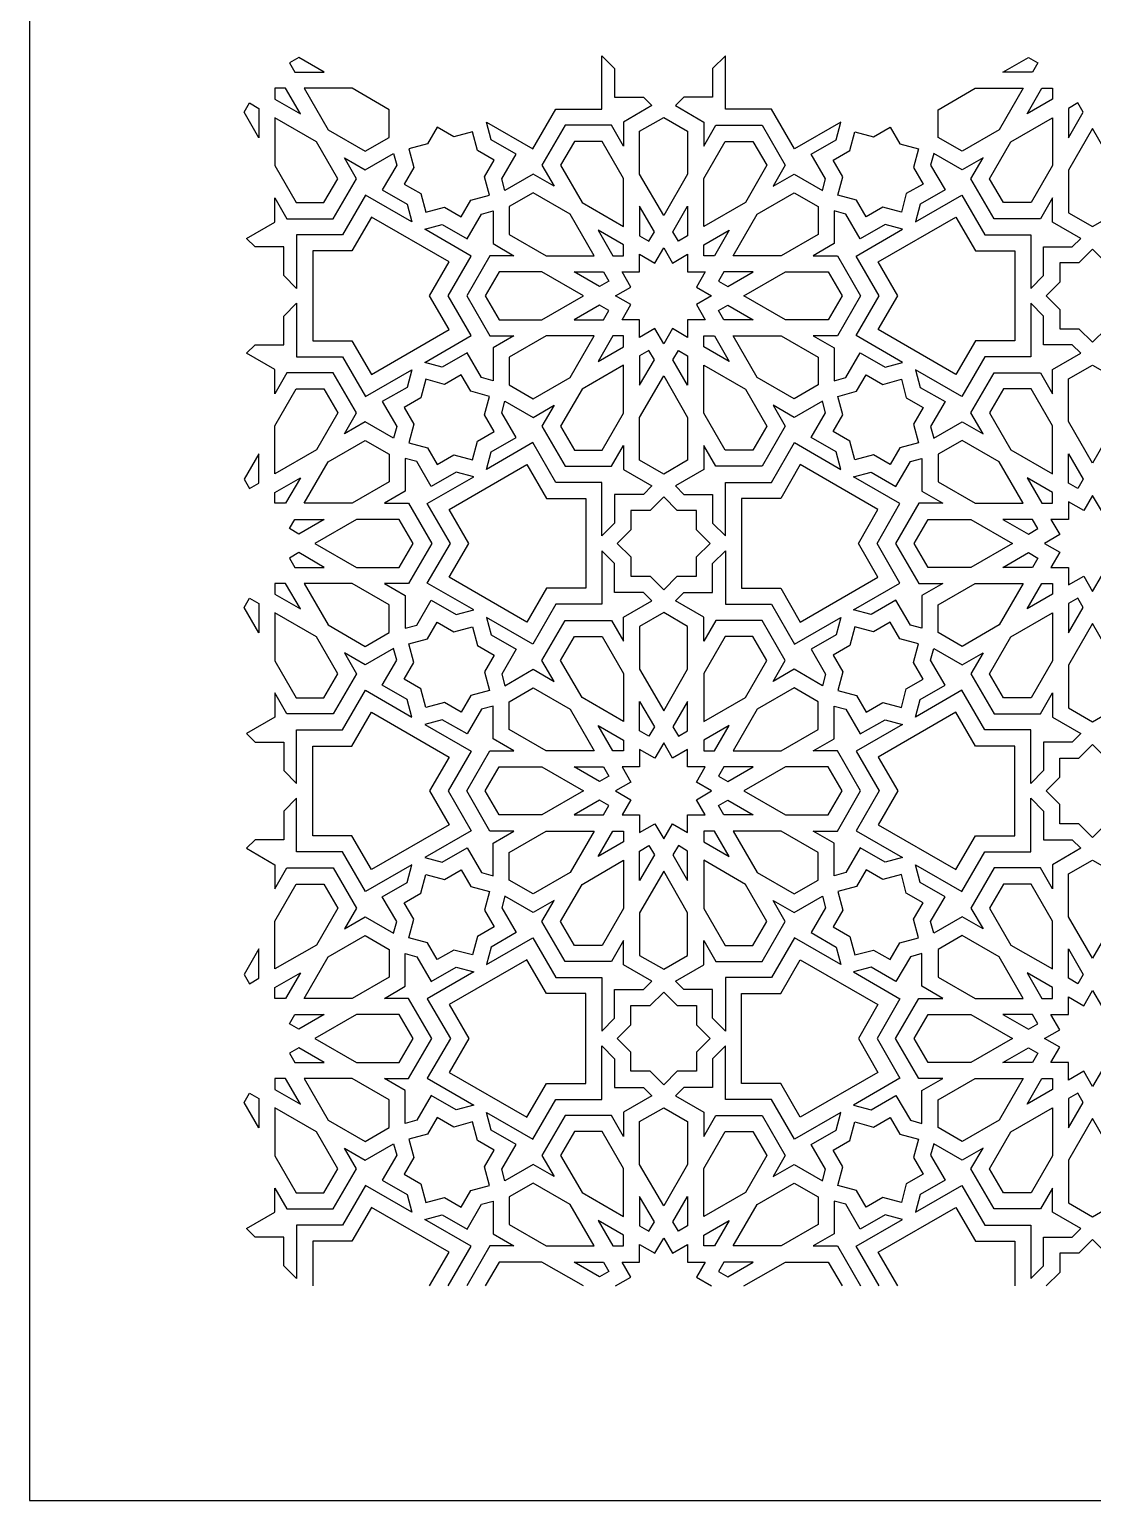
# Model space of a CAD drawing. Extents: x -2840 to -859, y 781 to 3225.
# Drawn here: x -2840 to -1850, y 781 to 2152 of the extents above; entities that cross this region are included whole.
import ezdxf

# ---------------------------------------------------------------- set-up
doc = ezdxf.new("R2010")
doc.units = 0
doc.layers.add('LAYER_05', color=1, linetype='CONTINUOUS')

msp = doc.modelspace()

# ---------------------------------------------------------------- linework, layer by layer
at = {"layer": 'LAYER_05'}
for points in [[(-2840.5, 780.7), (-858.9, 780.7), (-858.9, 3225.4), (-2840.5, 3225.4)], [(-2593.1, 2112.2), (-2565.7, 2112.2), (-2589.4, 2125.9), (-2598.1, 2120.8)], [(-2260.4, 2081), (-2286.8, 2065.7), (-2286.8, 2043.2), (-2298.1, 2062.7), (-2341.2, 2062.7), (-2362.8, 2025.4), (-2351.5, 2005.8), (-2371, 2017.1), (-2397.4, 2001.9), (-2400.3, 2012.7), (-2386.9, 2035.8), (-2410.1, 2049.2), (-2414.5, 2065.6), (-2371.3, 2040.6), (-2349.9, 2077.7), (-2307.1, 2077.7), (-2307.1, 2127.6), (-2295.1, 2115.6), (-2295.1, 2088.9), (-2268.3, 2088.9)], [(-2238.4, 2081), (-2212.1, 2065.7), (-2212.1, 2043.2), (-2200.8, 2062.7), (-2157.6, 2062.7), (-2136.1, 2025.4), (-2147.3, 2005.8), (-2127.8, 2017.1), (-2101.4, 2001.9), (-2098.5, 2012.7), (-2111.9, 2035.8), (-2088.7, 2049.2), (-2084.4, 2065.6), (-2127.6, 2040.6), (-2149, 2077.7), (-2191.8, 2077.7), (-2191.8, 2127.6), (-2203.8, 2115.6), (-2203.8, 2088.9), (-2230.5, 2088.9)], [(-1905.8, 2112.2), (-1933.2, 2112.2), (-1909.4, 2125.9), (-1900.8, 2120.8)], [(-2611.8, 2087.1), (-2588, 2073.4), (-2601.7, 2097.2), (-2611.8, 2097.2)], [(-2562, 2058.4), (-2527.5, 2038.5), (-2505.2, 2051.4), (-2505.2, 2077.2), (-2539.7, 2097.2), (-2584.4, 2097.2)], [(-1936.8, 2058.4), (-1971.3, 2038.5), (-1993.7, 2051.4), (-1993.7, 2077.2), (-1959.2, 2097.2), (-1914.4, 2097.2)], [(-1887.1, 2087.1), (-1910.8, 2073.4), (-1897.1, 2097.2), (-1887.1, 2097.2)], [(-2626.8, 2078.5), (-2626.8, 2051), (-2640.5, 2074.8), (-2635.5, 2083.5)], [(-1872.1, 2078.5), (-1872.1, 2051), (-1858.4, 2074.8), (-1863.4, 2083.5)], [(-2611.8, 2025.1), (-2591.8, 1990.6), (-2566, 1990.6), (-2553.1, 2012.9), (-2573, 2047.4), (-2611.8, 2069.8)], [(-2411.8, 1997.5), (-2416.4, 2014.8), (-2407.4, 2030.3), (-2423, 2039.3), (-2427.6, 2056.7), (-2444.9, 2052), (-2460.5, 2061), (-2469.5, 2045.4), (-2486.8, 2040.8), (-2482.1, 2023.5), (-2491.1, 2007.9), (-2475.6, 1999), (-2470.9, 1981.6), (-2453.6, 1986.3), (-2438.1, 1977.3), (-2429.1, 1992.8)], [(-2249.4, 2070), (-2227.1, 2057.1), (-2227.1, 2017.2), (-2249.4, 1978.5), (-2271.8, 2017.2), (-2271.8, 2057.1)], [(-2087.1, 1997.5), (-2082.4, 2014.8), (-2091.4, 2030.3), (-2075.9, 2039.3), (-2071.2, 2056.7), (-2053.9, 2052), (-2038.4, 2061), (-2029.4, 2045.4), (-2012, 2040.8), (-2016.7, 2023.5), (-2007.7, 2007.9), (-2023.3, 1999), (-2027.9, 1981.6), (-2045.2, 1986.3), (-2060.8, 1977.3), (-2069.7, 1992.8)], [(-1887.1, 2025.1), (-1907, 1990.6), (-1932.8, 1990.6), (-1945.7, 2012.9), (-1925.8, 2047.4), (-1887.1, 2069.8)], [(-1849.7, 2059.8), (-1872.1, 2021), (-1872.1, 1981.2), (-1849.7, 1968.3), (-1827.3, 1981.2), (-1827.3, 2021)], [(-2286.8, 2013.2), (-2306.7, 2047.7), (-2332.5, 2047.7), (-2345.5, 2025.4), (-2325.5, 1990.8), (-2286.8, 1968.5)], [(-2212.1, 2013.2), (-2192.1, 2047.7), (-2166.3, 2047.7), (-2153.4, 2025.4), (-2173.3, 1990.8), (-2212.1, 1968.5)], [(-2591.5, 1910.7), (-2603.5, 1922.7), (-2603.5, 1949.4), (-2630.2, 1949.4), (-2638.2, 1957.3), (-2611.8, 1972.5), (-2611.8, 1995.1), (-2600.5, 1975.6), (-2557.4, 1975.6), (-2535.8, 2012.9), (-2547, 2032.4), (-2527.5, 2021.2), (-2501.1, 2036.4), (-2498.2, 2025.6), (-2511.6, 2002.4), (-2488.5, 1989.1), (-2484.1, 1972.7), (-2527.3, 1997.6), (-2548.7, 1960.6), (-2591.5, 1960.6)], [(-1907.3, 1910.7), (-1895.3, 1922.7), (-1895.3, 1949.4), (-1868.6, 1949.4), (-1860.7, 1957.3), (-1887.1, 1972.5), (-1887.1, 1995.1), (-1898.3, 1975.6), (-1941.5, 1975.6), (-1963.1, 2012.9), (-1951.8, 2032.4), (-1971.3, 2021.2), (-1997.7, 2036.4), (-2000.6, 2025.6), (-1987.2, 2002.4), (-2010.4, 1989.1), (-2014.8, 1972.7), (-1971.6, 1997.6), (-1950.1, 1960.6), (-1907.3, 1960.6)], [(-2336.5, 1979.9), (-2371, 1999.8), (-2393.4, 1986.9), (-2393.4, 1961), (-2358.9, 1941.1), (-2314.1, 1941.1)], [(-2162.3, 1979.9), (-2127.8, 1999.8), (-2105.5, 1986.9), (-2105.5, 1961), (-2140, 1941.1), (-2184.7, 1941.1)], [(-2576.5, 1861.9), (-2540, 1861.9), (-2521.8, 1830.4), (-2449.4, 1872.2), (-2467.6, 1903.7), (-2449.4, 1935.3), (-2521.8, 1977.1), (-2540, 1945.6), (-2576.5, 1945.6)], [(-2472.1, 1841.7), (-2428.9, 1866.7), (-2450.3, 1903.7), (-2428.9, 1940.8), (-2472.1, 1965.8), (-2455.7, 1970.2), (-2432.6, 1956.8), (-2419.2, 1980), (-2408.4, 1982.9), (-2408.4, 1952.4), (-2388.9, 1941.1), (-2411.4, 1941.1), (-2433, 1903.7), (-2411.4, 1866.4), (-2388.9, 1866.4), (-2408.4, 1855.1), (-2408.4, 1824.6), (-2419.2, 1827.5), (-2432.6, 1850.7), (-2455.7, 1837.3)], [(-2258.1, 1963.5), (-2271.8, 1987.2), (-2271.8, 1959.8), (-2263.1, 1954.8)], [(-2240.8, 1963.5), (-2227.1, 1987.2), (-2227.1, 1959.8), (-2235.7, 1954.8)], [(-2026.7, 1841.7), (-2069.9, 1866.7), (-2048.5, 1903.7), (-2069.9, 1940.8), (-2026.7, 1965.8), (-2043.1, 1970.2), (-2066.3, 1956.8), (-2079.6, 1980), (-2090.5, 1982.9), (-2090.5, 1952.4), (-2110, 1941.1), (-2087.4, 1941.1), (-2065.9, 1903.7), (-2087.4, 1866.4), (-2110, 1866.4), (-2090.5, 1855.1), (-2090.5, 1824.6), (-2079.6, 1827.5), (-2066.3, 1850.7), (-2043.1, 1837.3)], [(-1922.3, 1861.9), (-1958.8, 1861.9), (-1977, 1830.4), (-2049.5, 1872.2), (-2031.2, 1903.7), (-2049.5, 1935.3), (-1977, 1977.1), (-1958.8, 1945.6), (-1922.3, 1945.6)], [(-2286.8, 1951.2), (-2310.5, 1964.9), (-2296.8, 1941.1), (-2286.8, 1941.1)], [(-2212.1, 1951.2), (-2188.3, 1964.9), (-2202, 1941.1), (-2212.1, 1941.1)], [(-2249.4, 1859), (-2257.6, 1873.2), (-2271.8, 1865), (-2271.8, 1881.4), (-2288.2, 1881.4), (-2280, 1895.6), (-2294.2, 1903.7), (-2280, 1911.9), (-2288.2, 1926.1), (-2271.8, 1926.1), (-2271.8, 1942.5), (-2257.6, 1934.3), (-2249.4, 1948.5), (-2241.2, 1934.3), (-2227.1, 1942.5), (-2227.1, 1926.1), (-2210.7, 1926.1), (-2218.9, 1911.9), (-2204.7, 1903.7), (-2218.9, 1895.6), (-2210.7, 1881.4), (-2227.1, 1881.4), (-2227.1, 1865), (-2241.2, 1873.2)], [(-1849.7, 1947.1), (-1862.4, 1934.4), (-1880.3, 1934.4), (-1880.3, 1916.4), (-1893, 1903.7), (-1880.3, 1891.1), (-1880.3, 1873.1), (-1862.4, 1873.1), (-1849.7, 1860.4), (-1837, 1873.1), (-1819.1, 1873.1), (-1819.1, 1891.1), (-1806.4, 1903.7), (-1819.1, 1916.4), (-1819.1, 1934.4), (-1837, 1934.4)], [(-2362.9, 1926.1), (-2402.7, 1926.1), (-2415.7, 1903.7), (-2402.7, 1881.4), (-2362.9, 1881.4), (-2324.2, 1903.7)], [(-2309.2, 1912.4), (-2332.9, 1926.1), (-2305.5, 1926.1), (-2300.5, 1917.4)], [(-2189.7, 1912.4), (-2165.9, 1926.1), (-2193.4, 1926.1), (-2198.4, 1917.4)], [(-2135.9, 1926.1), (-2096.1, 1926.1), (-2083.2, 1903.7), (-2096.1, 1881.4), (-2135.9, 1881.4), (-2174.7, 1903.7)], [(-2501.1, 1771.1), (-2527.5, 1786.3), (-2547, 1775.1), (-2535.8, 1794.6), (-2557.4, 1831.9), (-2600.5, 1831.9), (-2611.8, 1812.4), (-2611.8, 1835), (-2638.2, 1850.2), (-2630.2, 1858.1), (-2603.5, 1858.1), (-2603.5, 1884.8), (-2591.5, 1896.8), (-2591.5, 1846.9), (-2548.7, 1846.9), (-2527.3, 1809.9), (-2484.1, 1834.8), (-2488.5, 1818.4), (-2511.6, 1805.1), (-2498.2, 1781.9)], [(-2309.2, 1895.1), (-2332.9, 1881.4), (-2305.5, 1881.4), (-2300.5, 1890.1)], [(-2189.7, 1895.1), (-2165.9, 1881.4), (-2193.4, 1881.4), (-2198.4, 1890.1)], [(-1997.7, 1771.1), (-1971.3, 1786.3), (-1951.8, 1775.1), (-1963.1, 1794.6), (-1941.5, 1831.9), (-1898.3, 1831.9), (-1887.1, 1812.4), (-1887.1, 1835), (-1860.7, 1850.2), (-1868.6, 1858.1), (-1895.3, 1858.1), (-1895.3, 1884.8), (-1907.3, 1896.8), (-1907.3, 1846.9), (-1950.1, 1846.9), (-1971.6, 1809.9), (-2014.8, 1834.8), (-2010.4, 1818.4), (-1987.2, 1805.1), (-2000.6, 1781.9)], [(-2358.9, 1866.4), (-2393.4, 1846.5), (-2393.4, 1820.6), (-2371, 1807.7), (-2336.5, 1827.6), (-2314.1, 1866.4)], [(-2296.8, 1866.4), (-2310.5, 1842.6), (-2286.8, 1856.3), (-2286.8, 1866.4)], [(-2202, 1866.4), (-2188.3, 1842.6), (-2212.1, 1856.3), (-2212.1, 1866.4)], [(-2140, 1866.4), (-2105.5, 1846.5), (-2105.5, 1820.6), (-2127.8, 1807.7), (-2162.3, 1827.6), (-2184.7, 1866.4)], [(-2271.8, 1847.7), (-2271.8, 1820.3), (-2258.1, 1844), (-2263.1, 1852.7)], [(-2227.1, 1847.7), (-2227.1, 1820.3), (-2240.8, 1844), (-2235.7, 1852.7)], [(-2325.5, 1816.7), (-2345.5, 1782.1), (-2332.5, 1759.8), (-2306.7, 1759.8), (-2286.8, 1794.3), (-2286.8, 1839)], [(-2173.3, 1816.7), (-2153.4, 1782.1), (-2166.3, 1759.8), (-2192.1, 1759.8), (-2212.1, 1794.3), (-2212.1, 1839)], [(-1849.7, 1747.7), (-1872.1, 1786.5), (-1872.1, 1826.3), (-1849.7, 1839.2), (-1827.3, 1826.3), (-1827.3, 1786.5)], [(-2411.8, 1810), (-2429.1, 1814.7), (-2438.1, 1830.2), (-2453.6, 1821.2), (-2470.9, 1825.9), (-2475.6, 1808.5), (-2491.1, 1799.6), (-2482.1, 1784), (-2486.8, 1766.7), (-2469.5, 1762.1), (-2460.5, 1746.5), (-2444.9, 1755.5), (-2427.6, 1750.8), (-2423, 1768.2), (-2407.4, 1777.2), (-2416.4, 1792.7)], [(-2249.4, 1829), (-2227.1, 1790.3), (-2227.1, 1750.4), (-2249.4, 1737.5), (-2271.8, 1750.4), (-2271.8, 1790.3)], [(-2087.1, 1810), (-2069.7, 1814.7), (-2060.8, 1830.2), (-2045.2, 1821.2), (-2027.9, 1825.9), (-2023.3, 1808.5), (-2007.7, 1799.6), (-2016.7, 1784), (-2012, 1766.7), (-2029.4, 1762.1), (-2038.4, 1746.5), (-2053.9, 1755.5), (-2071.2, 1750.8), (-2075.9, 1768.2), (-2091.4, 1777.2), (-2082.4, 1792.7)], [(-2611.8, 1782.4), (-2591.8, 1816.9), (-2566, 1816.9), (-2553.1, 1794.6), (-2573, 1760.1), (-2611.8, 1737.7)], [(-1887.1, 1782.4), (-1907, 1816.9), (-1932.8, 1816.9), (-1945.7, 1794.6), (-1925.8, 1760.1), (-1887.1, 1737.7)], [(-2414.5, 1741.9), (-2410.1, 1758.3), (-2386.9, 1771.7), (-2400.3, 1794.8), (-2397.4, 1805.6), (-2371, 1790.4), (-2351.5, 1801.7), (-2362.8, 1782.1), (-2341.2, 1744.8), (-2298.1, 1744.8), (-2286.8, 1764.3), (-2286.8, 1741.8), (-2260.4, 1726.5), (-2268.3, 1718.6), (-2295.1, 1718.6), (-2295.1, 1691.9), (-2307.1, 1679.9), (-2307.1, 1729.8), (-2349.9, 1729.8), (-2371.3, 1766.9)], [(-2084.4, 1741.9), (-2088.7, 1758.3), (-2111.9, 1771.7), (-2098.5, 1794.8), (-2101.4, 1805.6), (-2127.8, 1790.4), (-2147.3, 1801.7), (-2136.1, 1782.1), (-2157.6, 1744.8), (-2200.8, 1744.8), (-2212.1, 1764.3), (-2212.1, 1741.8), (-2238.4, 1726.5), (-2230.5, 1718.6), (-2203.8, 1718.6), (-2203.8, 1691.9), (-2191.8, 1679.9), (-2191.8, 1729.8), (-2149, 1729.8), (-2127.6, 1766.9)], [(-2626.8, 1729), (-2626.8, 1756.5), (-2640.5, 1732.7), (-2635.5, 1724)], [(-2562, 1749.1), (-2527.5, 1769), (-2505.2, 1756.1), (-2505.2, 1730.3), (-2539.7, 1710.3), (-2584.4, 1710.3)], [(-1936.8, 1749.1), (-1971.3, 1769), (-1993.7, 1756.1), (-1993.7, 1730.3), (-1959.2, 1710.3), (-1914.4, 1710.3)], [(-1872.1, 1729), (-1872.1, 1756.5), (-1858.4, 1732.7), (-1863.4, 1724)], [(-2465.6, 1673), (-2487.1, 1635.6), (-2509.7, 1635.6), (-2490.2, 1624.3), (-2490.2, 1593.9), (-2479.3, 1596.8), (-2466, 1619.9), (-2442.8, 1606.6), (-2426.4, 1610.9), (-2469.7, 1635.9), (-2448.2, 1673), (-2469.7, 1710.1), (-2426.4, 1735), (-2442.8, 1739.4), (-2466, 1726), (-2479.3, 1749.2), (-2490.2, 1752.1), (-2490.2, 1721.6), (-2509.7, 1710.3), (-2487.1, 1710.3)], [(-2430.9, 1673), (-2449.2, 1704.6), (-2376.8, 1746.4), (-2358.5, 1714.8), (-2322.1, 1714.8), (-2322.1, 1631.2), (-2358.5, 1631.2), (-2376.8, 1599.6), (-2449.2, 1641.4)], [(-2067.9, 1673), (-2049.7, 1704.6), (-2122.1, 1746.4), (-2140.3, 1714.8), (-2176.8, 1714.8), (-2176.8, 1631.2), (-2140.3, 1631.2), (-2122.1, 1599.6), (-2049.7, 1641.4)], [(-2033.3, 1673), (-2011.7, 1635.6), (-1989.2, 1635.6), (-2008.7, 1624.3), (-2008.7, 1593.9), (-2019.5, 1596.8), (-2032.9, 1619.9), (-2056, 1606.6), (-2072.4, 1610.9), (-2029.2, 1635.9), (-2050.6, 1673), (-2029.2, 1710.1), (-2072.4, 1735), (-2056, 1739.4), (-2032.9, 1726), (-2019.5, 1749.2), (-2008.7, 1752.1), (-2008.7, 1721.6), (-1989.2, 1710.3), (-2011.7, 1710.3)], [(-2611.8, 1720.4), (-2588, 1734.1), (-2601.7, 1710.3), (-2611.8, 1710.3)], [(-1887.1, 1720.4), (-1910.8, 1734.1), (-1897.1, 1710.3), (-1887.1, 1710.3)], [(-2249.4, 1629.7), (-2236.7, 1642.3), (-2218.8, 1642.3), (-2218.8, 1660.3), (-2206.1, 1673), (-2218.8, 1685.7), (-2218.8, 1703.6), (-2236.7, 1703.6), (-2249.4, 1716.3), (-2262.1, 1703.6), (-2280.1, 1703.6), (-2280.1, 1685.7), (-2292.7, 1673), (-2280.1, 1660.3), (-2280.1, 1642.3), (-2262.1, 1642.3)], [(-1849.7, 1717.7), (-1857.9, 1703.5), (-1872.1, 1711.7), (-1872.1, 1695.3), (-1888.5, 1695.3), (-1880.3, 1681.2), (-1894.4, 1673), (-1880.3, 1664.8), (-1888.5, 1650.6), (-1872.1, 1650.6), (-1872.1, 1634.2), (-1857.9, 1642.4), (-1849.7, 1628.2), (-1841.5, 1642.4), (-1827.3, 1634.2), (-1827.3, 1650.6), (-1811, 1650.6), (-1819.2, 1664.8), (-1805, 1673), (-1819.2, 1681.2), (-1811, 1695.3), (-1827.3, 1695.3), (-1827.3, 1711.7), (-1841.5, 1703.5)], [(-2593.1, 1695.3), (-2565.7, 1695.3), (-2589.4, 1681.6), (-2598.1, 1686.7)], [(-2574.4, 1673), (-2535.7, 1650.6), (-2495.8, 1650.6), (-2482.9, 1673), (-2495.8, 1695.3), (-2535.7, 1695.3)], [(-1924.4, 1673), (-1963.2, 1650.6), (-2003, 1650.6), (-2015.9, 1673), (-2003, 1695.3), (-1963.2, 1695.3)], [(-1905.8, 1695.3), (-1933.2, 1695.3), (-1909.4, 1681.6), (-1900.8, 1686.7)], [(-2593.1, 1650.6), (-2565.7, 1650.6), (-2589.4, 1664.3), (-2598.1, 1659.3)], [(-2414.5, 1604), (-2410.1, 1587.7), (-2386.9, 1574.3), (-2400.3, 1551.1), (-2397.4, 1540.3), (-2371, 1555.6), (-2351.5, 1544.3), (-2362.8, 1563.8), (-2341.2, 1601.2), (-2298.1, 1601.2), (-2286.8, 1581.7), (-2286.8, 1604.2), (-2260.4, 1619.4), (-2268.3, 1627.3), (-2295.1, 1627.3), (-2295.1, 1654.1), (-2307.1, 1666.1), (-2307.1, 1616.2), (-2349.9, 1616.2), (-2371.3, 1579.1)], [(-2084.4, 1604), (-2088.7, 1587.7), (-2111.9, 1574.3), (-2098.5, 1551.1), (-2101.4, 1540.3), (-2127.8, 1555.6), (-2147.3, 1544.3), (-2136.1, 1563.8), (-2157.6, 1601.2), (-2200.8, 1601.2), (-2212.1, 1581.7), (-2212.1, 1604.2), (-2238.4, 1619.4), (-2230.5, 1627.3), (-2203.8, 1627.3), (-2203.8, 1654.1), (-2191.8, 1666.1), (-2191.8, 1616.2), (-2149, 1616.2), (-2127.6, 1579.1)], [(-1905.8, 1650.6), (-1933.2, 1650.6), (-1909.4, 1664.3), (-1900.8, 1659.3)], [(-2611.8, 1625.6), (-2588, 1611.9), (-2601.7, 1635.6), (-2611.8, 1635.6)], [(-2562, 1596.9), (-2527.5, 1576.9), (-2505.2, 1589.9), (-2505.2, 1615.7), (-2539.7, 1635.6), (-2584.4, 1635.6)], [(-1936.8, 1596.9), (-1971.3, 1576.9), (-1993.7, 1589.9), (-1993.7, 1615.7), (-1959.2, 1635.6), (-1914.4, 1635.6)], [(-1887.1, 1625.6), (-1910.8, 1611.9), (-1897.1, 1635.6), (-1887.1, 1635.6)], [(-2626.8, 1616.9), (-2626.8, 1589.5), (-2640.5, 1613.2), (-2635.5, 1621.9)], [(-1872.1, 1616.9), (-1872.1, 1589.5), (-1858.4, 1613.2), (-1863.4, 1621.9)], [(-2611.8, 1563.5), (-2591.8, 1529), (-2566, 1529), (-2553.1, 1551.4), (-2573, 1585.9), (-2611.8, 1608.3)], [(-2249.4, 1516.9), (-2227.1, 1555.7), (-2227.1, 1595.5), (-2249.4, 1608.4), (-2271.8, 1595.5), (-2271.8, 1555.7)], [(-1887.1, 1563.5), (-1907, 1529), (-1932.8, 1529), (-1945.7, 1551.4), (-1925.8, 1585.9), (-1887.1, 1608.3)], [(-2411.8, 1535.9), (-2429.1, 1531.3), (-2438.1, 1515.7), (-2453.6, 1524.7), (-2470.9, 1520.1), (-2475.6, 1537.4), (-2491.1, 1546.4), (-2482.1, 1561.9), (-2486.8, 1579.2), (-2469.5, 1583.9), (-2460.5, 1599.4), (-2444.9, 1590.5), (-2427.6, 1595.1), (-2423, 1577.8), (-2407.4, 1568.8), (-2416.4, 1553.3)], [(-2087.1, 1535.9), (-2069.7, 1531.3), (-2060.8, 1515.7), (-2045.2, 1524.7), (-2027.9, 1520.1), (-2023.3, 1537.4), (-2007.7, 1546.4), (-2016.7, 1561.9), (-2012, 1579.2), (-2029.4, 1583.9), (-2038.4, 1599.4), (-2053.9, 1590.5), (-2071.2, 1595.1), (-2075.9, 1577.8), (-2091.4, 1568.8), (-2082.4, 1553.3)], [(-1849.7, 1598.2), (-1872.1, 1559.5), (-1872.1, 1519.6), (-1849.7, 1506.7), (-1827.3, 1519.6), (-1827.3, 1559.5)], [(-2325.5, 1529.3), (-2345.5, 1563.8), (-2332.5, 1586.2), (-2306.7, 1586.2), (-2286.8, 1551.7), (-2286.8, 1506.9)], [(-2173.3, 1529.3), (-2153.4, 1563.8), (-2166.3, 1586.2), (-2192.1, 1586.2), (-2212.1, 1551.7), (-2212.1, 1506.9)], [(-2501.1, 1574.9), (-2527.5, 1559.6), (-2547, 1570.9), (-2535.8, 1551.4), (-2557.4, 1514), (-2600.5, 1514), (-2611.8, 1533.5), (-2611.8, 1511), (-2638.2, 1495.8), (-2630.2, 1487.8), (-2603.5, 1487.8), (-2603.5, 1461.1), (-2591.5, 1449.1), (-2591.5, 1499), (-2548.7, 1499), (-2527.3, 1536.1), (-2484.1, 1511.1), (-2488.5, 1527.5), (-2511.6, 1540.9), (-2498.2, 1564)], [(-1997.7, 1574.9), (-1971.3, 1559.6), (-1951.8, 1570.9), (-1963.1, 1551.4), (-1941.5, 1514), (-1898.3, 1514), (-1887.1, 1533.5), (-1887.1, 1511), (-1860.7, 1495.8), (-1868.6, 1487.8), (-1895.3, 1487.8), (-1895.3, 1461.1), (-1907.3, 1449.1), (-1907.3, 1499), (-1950.1, 1499), (-1971.6, 1536.1), (-2014.8, 1511.1), (-2010.4, 1527.5), (-1987.2, 1540.9), (-2000.6, 1564)], [(-2358.9, 1479.6), (-2393.4, 1499.5), (-2393.4, 1525.3), (-2371, 1538.2), (-2336.5, 1518.3), (-2314.1, 1479.6)], [(-2140, 1479.6), (-2105.5, 1499.5), (-2105.5, 1525.3), (-2127.8, 1538.2), (-2162.3, 1518.3), (-2184.7, 1479.6)], [(-2271.8, 1498.3), (-2271.8, 1525.7), (-2258.1, 1501.9), (-2263.1, 1493.2)], [(-2227.1, 1498.3), (-2227.1, 1525.7), (-2240.8, 1501.9), (-2235.7, 1493.2)], [(-2576.5, 1484), (-2540, 1484), (-2521.8, 1515.6), (-2449.4, 1473.8), (-2467.6, 1442.2), (-2449.4, 1410.6), (-2521.8, 1368.8), (-2540, 1400.4), (-2576.5, 1400.4)], [(-2472.1, 1504.2), (-2428.9, 1479.3), (-2450.3, 1442.2), (-2428.9, 1405.1), (-2472.1, 1380.2), (-2455.7, 1375.8), (-2432.6, 1389.1), (-2419.2, 1366), (-2408.4, 1363.1), (-2408.4, 1393.6), (-2388.9, 1404.8), (-2411.4, 1404.8), (-2433, 1442.2), (-2411.4, 1479.6), (-2388.9, 1479.6), (-2408.4, 1490.8), (-2408.4, 1521.3), (-2419.2, 1518.4), (-2432.6, 1495.3), (-2455.7, 1508.6)], [(-2026.7, 1504.2), (-2069.9, 1479.3), (-2048.5, 1442.2), (-2069.9, 1405.1), (-2026.7, 1380.2), (-2043.1, 1375.8), (-2066.3, 1389.1), (-2079.6, 1366), (-2090.5, 1363.1), (-2090.5, 1393.6), (-2110, 1404.8), (-2087.4, 1404.8), (-2065.9, 1442.2), (-2087.4, 1479.6), (-2110, 1479.6), (-2090.5, 1490.8), (-2090.5, 1521.3), (-2079.6, 1518.4), (-2066.3, 1495.3), (-2043.1, 1508.6)], [(-1922.3, 1484), (-1958.8, 1484), (-1977, 1515.6), (-2049.5, 1473.8), (-2031.2, 1442.2), (-2049.5, 1410.6), (-1977, 1368.8), (-1958.8, 1400.4), (-1922.3, 1400.4)], [(-2296.8, 1479.6), (-2310.5, 1503.3), (-2286.8, 1489.6), (-2286.8, 1479.6)], [(-2202, 1479.6), (-2188.3, 1503.3), (-2212.1, 1489.6), (-2212.1, 1479.6)], [(-2249.4, 1486.9), (-2257.6, 1472.8), (-2271.8, 1480.9), (-2271.8, 1464.6), (-2288.2, 1464.6), (-2280, 1450.4), (-2294.2, 1442.2), (-2280, 1434), (-2288.2, 1419.8), (-2271.8, 1419.8), (-2271.8, 1403.5), (-2257.6, 1411.6), (-2249.4, 1397.5), (-2241.2, 1411.6), (-2227.1, 1403.5), (-2227.1, 1419.8), (-2210.7, 1419.8), (-2218.9, 1434), (-2204.7, 1442.2), (-2218.9, 1450.4), (-2210.7, 1464.6), (-2227.1, 1464.6), (-2227.1, 1480.9), (-2241.2, 1472.8)], [(-1849.7, 1398.9), (-1862.4, 1411.6), (-1880.3, 1411.6), (-1880.3, 1429.5), (-1893, 1442.2), (-1880.3, 1454.9), (-1880.3, 1472.8), (-1862.4, 1472.8), (-1849.7, 1485.5), (-1837, 1472.8), (-1819.1, 1472.8), (-1819.1, 1454.9), (-1806.4, 1442.2), (-1819.1, 1429.5), (-1819.1, 1411.6), (-1837, 1411.6)], [(-2362.9, 1419.8), (-2402.7, 1419.8), (-2415.7, 1442.2), (-2402.7, 1464.6), (-2362.9, 1464.6), (-2324.2, 1442.2)], [(-2309.2, 1450.9), (-2332.9, 1464.6), (-2305.5, 1464.6), (-2300.5, 1455.9)], [(-2189.7, 1450.9), (-2165.9, 1464.6), (-2193.4, 1464.6), (-2198.4, 1455.9)], [(-2135.9, 1419.8), (-2096.1, 1419.8), (-2083.2, 1442.2), (-2096.1, 1464.6), (-2135.9, 1464.6), (-2174.7, 1442.2)], [(-2591.5, 1435.3), (-2603.5, 1423.3), (-2603.5, 1396.6), (-2630.2, 1396.6), (-2638.2, 1388.7), (-2611.8, 1373.4), (-2611.8, 1350.9), (-2600.5, 1370.4), (-2557.4, 1370.4), (-2535.8, 1333), (-2547, 1313.5), (-2527.5, 1324.8), (-2501.1, 1309.5), (-2498.2, 1320.4), (-2511.6, 1343.5), (-2488.5, 1356.9), (-2484.1, 1373.3), (-2527.3, 1348.3), (-2548.7, 1385.4), (-2591.5, 1385.4)], [(-2309.2, 1433.5), (-2332.9, 1419.8), (-2305.5, 1419.8), (-2300.5, 1428.5)], [(-2189.7, 1433.5), (-2165.9, 1419.8), (-2193.4, 1419.8), (-2198.4, 1428.5)], [(-1907.3, 1435.3), (-1895.3, 1423.3), (-1895.3, 1396.6), (-1868.6, 1396.6), (-1860.7, 1388.7), (-1887.1, 1373.4), (-1887.1, 1350.9), (-1898.3, 1370.4), (-1941.5, 1370.4), (-1963.1, 1333), (-1951.8, 1313.5), (-1971.3, 1324.8), (-1997.7, 1309.5), (-2000.6, 1320.4), (-1987.2, 1343.5), (-2010.4, 1356.9), (-2014.8, 1373.3), (-1971.6, 1348.3), (-1950.1, 1385.4), (-1907.3, 1385.4)], [(-2336.5, 1366.1), (-2371, 1346.2), (-2393.4, 1359.1), (-2393.4, 1384.9), (-2358.9, 1404.8), (-2314.1, 1404.8)], [(-2286.8, 1394.8), (-2310.5, 1381.1), (-2296.8, 1404.8), (-2286.8, 1404.8)], [(-2212.1, 1394.8), (-2188.3, 1381.1), (-2202, 1404.8), (-2212.1, 1404.8)], [(-2162.3, 1366.1), (-2127.8, 1346.2), (-2105.5, 1359.1), (-2105.5, 1384.9), (-2140, 1404.8), (-2184.7, 1404.8)], [(-2258.1, 1382.5), (-2271.8, 1358.7), (-2271.8, 1386.1), (-2263.1, 1391.2)], [(-2240.8, 1382.5), (-2227.1, 1358.7), (-2227.1, 1386.1), (-2235.7, 1391.2)], [(-2286.8, 1332.7), (-2306.7, 1298.2), (-2332.5, 1298.2), (-2345.5, 1320.6), (-2325.5, 1355.1), (-2286.8, 1377.5)], [(-2212.1, 1332.7), (-2192.1, 1298.2), (-2166.3, 1298.2), (-2153.4, 1320.6), (-2173.3, 1355.1), (-2212.1, 1377.5)], [(-1849.7, 1286.2), (-1872.1, 1324.9), (-1872.1, 1364.8), (-1849.7, 1377.7), (-1827.3, 1364.8), (-1827.3, 1324.9)], [(-2411.8, 1348.5), (-2416.4, 1331.1), (-2407.4, 1315.6), (-2423, 1306.6), (-2427.6, 1289.3), (-2444.9, 1293.9), (-2460.5, 1285), (-2469.5, 1300.5), (-2486.8, 1305.2), (-2482.1, 1322.5), (-2491.1, 1338), (-2475.6, 1347), (-2470.9, 1364.3), (-2453.6, 1359.7), (-2438.1, 1368.7), (-2429.1, 1353.1)], [(-2249.4, 1276), (-2227.1, 1288.9), (-2227.1, 1328.7), (-2249.4, 1367.5), (-2271.8, 1328.7), (-2271.8, 1288.9)], [(-2087.1, 1348.5), (-2082.4, 1331.1), (-2091.4, 1315.6), (-2075.9, 1306.6), (-2071.2, 1289.3), (-2053.9, 1293.9), (-2038.4, 1285), (-2029.4, 1300.5), (-2012, 1305.2), (-2016.7, 1322.5), (-2007.7, 1338), (-2023.3, 1347), (-2027.9, 1364.3), (-2045.2, 1359.7), (-2060.8, 1368.7), (-2069.7, 1353.1)], [(-2611.8, 1320.9), (-2591.8, 1355.4), (-2566, 1355.4), (-2553.1, 1333), (-2573, 1298.5), (-2611.8, 1276.2)], [(-2260.4, 1265), (-2286.8, 1280.2), (-2286.8, 1302.7), (-2298.1, 1283.2), (-2341.2, 1283.2), (-2362.8, 1320.6), (-2351.5, 1340.1), (-2371, 1328.8), (-2397.4, 1344.1), (-2400.3, 1333.3), (-2386.9, 1310.1), (-2410.1, 1296.7), (-2414.5, 1280.4), (-2371.3, 1305.3), (-2349.9, 1268.2), (-2307.1, 1268.2), (-2307.1, 1218.3), (-2295.1, 1230.3), (-2295.1, 1257.1), (-2268.3, 1257.1)], [(-2238.4, 1265), (-2212.1, 1280.2), (-2212.1, 1302.7), (-2200.8, 1283.2), (-2157.6, 1283.2), (-2136.1, 1320.6), (-2147.3, 1340.1), (-2127.8, 1328.8), (-2101.4, 1344.1), (-2098.5, 1333.3), (-2111.9, 1310.1), (-2088.7, 1296.7), (-2084.4, 1280.4), (-2127.6, 1305.3), (-2149, 1268.2), (-2191.8, 1268.2), (-2191.8, 1218.3), (-2203.8, 1230.3), (-2203.8, 1257.1), (-2230.5, 1257.1)], [(-1887.1, 1320.9), (-1907, 1355.4), (-1932.8, 1355.4), (-1945.7, 1333), (-1925.8, 1298.5), (-1887.1, 1276.2)], [(-2562, 1287.5), (-2527.5, 1307.5), (-2505.2, 1294.5), (-2505.2, 1268.7), (-2539.7, 1248.8), (-2584.4, 1248.8)], [(-1936.8, 1287.5), (-1971.3, 1307.5), (-1993.7, 1294.5), (-1993.7, 1268.7), (-1959.2, 1248.8), (-1914.4, 1248.8)], [(-2626.8, 1267.5), (-2626.8, 1294.9), (-2640.5, 1271.2), (-2635.5, 1262.5)], [(-2448.2, 1211.4), (-2469.7, 1174.4), (-2426.4, 1149.4), (-2442.8, 1145), (-2466, 1158.4), (-2479.3, 1135.2), (-2490.2, 1132.3), (-2490.2, 1162.8), (-2509.7, 1174.1), (-2487.1, 1174.1), (-2465.6, 1211.4), (-2487.1, 1248.8), (-2509.7, 1248.8), (-2490.2, 1260.1), (-2490.2, 1290.5), (-2479.3, 1287.6), (-2466, 1264.5), (-2442.8, 1277.8), (-2426.4, 1273.5), (-2469.7, 1248.5)], [(-2050.6, 1211.4), (-2029.2, 1174.4), (-2072.4, 1149.4), (-2056, 1145), (-2032.9, 1158.4), (-2019.5, 1135.2), (-2008.7, 1132.3), (-2008.7, 1162.8), (-1989.2, 1174.1), (-2011.7, 1174.1), (-2033.3, 1211.4), (-2011.7, 1248.8), (-1989.2, 1248.8), (-2008.7, 1260.1), (-2008.7, 1290.5), (-2019.5, 1287.6), (-2032.9, 1264.5), (-2056, 1277.8), (-2072.4, 1273.5), (-2029.2, 1248.5)], [(-1872.1, 1267.5), (-1872.1, 1294.9), (-1858.4, 1271.2), (-1863.4, 1262.5)], [(-2430.9, 1211.4), (-2449.2, 1179.8), (-2376.8, 1138), (-2358.5, 1169.6), (-2322.1, 1169.6), (-2322.1, 1253.2), (-2358.5, 1253.2), (-2376.8, 1284.8), (-2449.2, 1243)], [(-2067.9, 1211.4), (-2049.7, 1179.8), (-2122.1, 1138), (-2140.3, 1169.6), (-2176.8, 1169.6), (-2176.8, 1253.2), (-2140.3, 1253.2), (-2122.1, 1284.8), (-2049.7, 1243)], [(-2611.8, 1258.8), (-2588, 1272.5), (-2601.7, 1248.8), (-2611.8, 1248.8)], [(-1887.1, 1258.8), (-1910.8, 1272.5), (-1897.1, 1248.8), (-1887.1, 1248.8)], [(-2292.7, 1211.4), (-2280.1, 1224.1), (-2280.1, 1242.1), (-2262.1, 1242.1), (-2249.4, 1254.7), (-2236.7, 1242.1), (-2218.8, 1242.1), (-2218.8, 1224.1), (-2206.1, 1211.4), (-2218.8, 1198.7), (-2218.8, 1180.8), (-2236.7, 1180.8), (-2249.4, 1168.1), (-2262.1, 1180.8), (-2280.1, 1180.8), (-2280.1, 1198.7)], [(-1805, 1211.4), (-1819.2, 1203.2), (-1811, 1189.1), (-1827.3, 1189.1), (-1827.3, 1172.7), (-1841.5, 1180.9), (-1849.7, 1166.7), (-1857.9, 1180.9), (-1872.1, 1172.7), (-1872.1, 1189.1), (-1888.5, 1189.1), (-1880.3, 1203.2), (-1894.4, 1211.4), (-1880.3, 1219.6), (-1888.5, 1233.8), (-1872.1, 1233.8), (-1872.1, 1250.2), (-1857.9, 1242), (-1849.7, 1256.2), (-1841.5, 1242), (-1827.3, 1250.2), (-1827.3, 1233.8), (-1811, 1233.8), (-1819.2, 1219.6)], [(-2593.1, 1233.8), (-2565.7, 1233.8), (-2589.4, 1220.1), (-2598.1, 1225.1)], [(-2574.4, 1211.4), (-2535.7, 1189.1), (-2495.8, 1189.1), (-2482.9, 1211.4), (-2495.8, 1233.8), (-2535.7, 1233.8)], [(-2015.9, 1211.4), (-2003, 1233.8), (-1963.2, 1233.8), (-1924.4, 1211.4), (-1963.2, 1189.1), (-2003, 1189.1)], [(-1905.8, 1233.8), (-1933.2, 1233.8), (-1909.4, 1220.1), (-1900.8, 1225.1)], [(-2593.1, 1189.1), (-2565.7, 1189.1), (-2589.4, 1202.8), (-2598.1, 1197.8)], [(-2260.4, 1157.9), (-2286.8, 1142.6), (-2286.8, 1120.1), (-2298.1, 1139.6), (-2341.2, 1139.6), (-2362.8, 1102.3), (-2351.5, 1082.7), (-2371, 1094), (-2397.4, 1078.8), (-2400.3, 1089.6), (-2386.9, 1112.7), (-2410.1, 1126.1), (-2414.5, 1142.5), (-2371.3, 1117.5), (-2349.9, 1154.6), (-2307.1, 1154.6), (-2307.1, 1204.5), (-2295.1, 1192.5), (-2295.1, 1165.8), (-2268.3, 1165.8)], [(-2238.4, 1157.9), (-2212.1, 1142.6), (-2212.1, 1120.1), (-2200.8, 1139.6), (-2157.6, 1139.6), (-2136.1, 1102.3), (-2147.3, 1082.7), (-2127.8, 1094), (-2101.4, 1078.8), (-2098.5, 1089.6), (-2111.9, 1112.7), (-2088.7, 1126.1), (-2084.4, 1142.5), (-2127.6, 1117.5), (-2149, 1154.6), (-2191.8, 1154.6), (-2191.8, 1204.5), (-2203.8, 1192.5), (-2203.8, 1165.8), (-2230.5, 1165.8)], [(-1905.8, 1189.1), (-1933.2, 1189.1), (-1909.4, 1202.8), (-1900.8, 1197.8)], [(-2611.8, 1164), (-2588, 1150.3), (-2601.7, 1174.1), (-2611.8, 1174.1)], [(-2562, 1135.3), (-2527.5, 1115.4), (-2505.2, 1128.3), (-2505.2, 1154.1), (-2539.7, 1174.1), (-2584.4, 1174.1)], [(-1936.8, 1135.3), (-1971.3, 1115.4), (-1993.7, 1128.3), (-1993.7, 1154.1), (-1959.2, 1174.1), (-1914.4, 1174.1)], [(-1887.1, 1164), (-1910.8, 1150.3), (-1897.1, 1174.1), (-1887.1, 1174.1)], [(-2626.8, 1155.4), (-2626.8, 1128), (-2640.5, 1151.7), (-2635.5, 1160.4)], [(-1872.1, 1155.4), (-1872.1, 1128), (-1858.4, 1151.7), (-1863.4, 1160.4)], [(-2611.8, 1102), (-2591.8, 1067.5), (-2566, 1067.5), (-2553.1, 1089.8), (-2573, 1124.3), (-2611.8, 1146.7)], [(-2249.4, 1146.9), (-2227.1, 1134), (-2227.1, 1094.1), (-2249.4, 1055.4), (-2271.8, 1094.1), (-2271.8, 1134)], [(-1887.1, 1102), (-1907, 1067.5), (-1932.8, 1067.5), (-1945.7, 1089.8), (-1925.8, 1124.3), (-1887.1, 1146.7)], [(-2411.8, 1074.4), (-2416.4, 1091.7), (-2407.4, 1107.3), (-2423, 1116.2), (-2427.6, 1133.6), (-2444.9, 1128.9), (-2460.5, 1137.9), (-2469.5, 1122.3), (-2486.8, 1117.7), (-2482.1, 1100.4), (-2491.1, 1084.8), (-2475.6, 1075.9), (-2470.9, 1058.5), (-2453.6, 1063.2), (-2438.1, 1054.2), (-2429.1, 1069.7)], [(-2286.8, 1090.1), (-2306.7, 1124.6), (-2332.5, 1124.6), (-2345.5, 1102.3), (-2325.5, 1067.7), (-2286.8, 1045.4)], [(-2212.1, 1090.1), (-2192.1, 1124.6), (-2166.3, 1124.6), (-2153.4, 1102.3), (-2173.3, 1067.7), (-2212.1, 1045.4)], [(-2087.1, 1074.4), (-2082.4, 1091.7), (-2091.4, 1107.3), (-2075.9, 1116.2), (-2071.2, 1133.6), (-2053.9, 1128.9), (-2038.4, 1137.9), (-2029.4, 1122.3), (-2012, 1117.7), (-2016.7, 1100.4), (-2007.7, 1084.8), (-2023.3, 1075.9), (-2027.9, 1058.5), (-2045.2, 1063.2), (-2060.8, 1054.2), (-2069.7, 1069.7)], [(-1849.7, 1136.7), (-1872.1, 1098), (-1872.1, 1058.1), (-1849.7, 1045.2), (-1827.3, 1058.1), (-1827.3, 1098)], [(-2591.5, 987.6), (-2603.5, 999.6), (-2603.5, 1026.3), (-2630.2, 1026.3), (-2638.2, 1034.2), (-2611.8, 1049.4), (-2611.8, 1072), (-2600.5, 1052.5), (-2557.4, 1052.5), (-2535.8, 1089.8), (-2547, 1109.3), (-2527.5, 1098.1), (-2501.1, 1113.3), (-2498.2, 1102.5), (-2511.6, 1079.3), (-2488.5, 1066), (-2484.1, 1049.6), (-2527.3, 1074.5), (-2548.7, 1037.5), (-2591.5, 1037.5)], [(-1907.3, 987.6), (-1895.3, 999.6), (-1895.3, 1026.3), (-1868.6, 1026.3), (-1860.7, 1034.2), (-1887.1, 1049.4), (-1887.1, 1072), (-1898.3, 1052.5), (-1941.5, 1052.5), (-1963.1, 1089.8), (-1951.8, 1109.3), (-1971.3, 1098.1), (-1997.7, 1113.3), (-2000.6, 1102.5), (-1987.2, 1079.3), (-2010.4, 1066), (-2014.8, 1049.6), (-1971.6, 1074.5), (-1950.1, 1037.5), (-1907.3, 1037.5)], [(-2336.5, 1056.8), (-2371, 1076.7), (-2393.4, 1063.8), (-2393.4, 1037.9), (-2358.9, 1018), (-2314.1, 1018)], [(-2162.3, 1056.8), (-2127.8, 1076.7), (-2105.5, 1063.8), (-2105.5, 1037.9), (-2140, 1018), (-2184.7, 1018)], [(-2258.1, 1040.4), (-2271.8, 1064.1), (-2271.8, 1036.7), (-2263.1, 1031.7)], [(-2240.8, 1040.4), (-2227.1, 1064.1), (-2227.1, 1036.7), (-2235.7, 1031.7)], [(-2286.8, 1028.1), (-2310.5, 1041.8), (-2296.8, 1018), (-2286.8, 1018)], [(-2212.1, 1028.1), (-2188.3, 1041.8), (-2202, 1018), (-2212.1, 1018)], [(-2309.2, 989.3), (-2332.9, 1003), (-2305.5, 1003), (-2300.5, 994.3)], [(-2189.7, 989.3), (-2165.9, 1003), (-2193.4, 1003), (-2198.4, 994.3)]]:
    msp.add_lwpolyline(points, close=True, dxfattribs=at)
for points in [[(-2450.3, 980.7), (-2428.9, 1017.7), (-2472.1, 1042.7), (-2455.7, 1047.1), (-2432.6, 1033.7), (-2419.2, 1056.9), (-2408.4, 1059.8), (-2408.4, 1029.3), (-2388.9, 1018), (-2411.4, 1018), (-2433, 980.7)], [(-2048.5, 980.7), (-2069.9, 1017.7), (-2026.7, 1042.7), (-2043.1, 1047.1), (-2066.3, 1033.7), (-2079.6, 1056.9), (-2090.5, 1059.8), (-2090.5, 1029.3), (-2110, 1018), (-2087.4, 1018), (-2065.9, 980.7)], [(-2467.6, 980.7), (-2449.4, 1012.2), (-2521.8, 1054), (-2540, 1022.5), (-2576.5, 1022.5), (-2576.5, 980.7)], [(-2031.2, 980.7), (-2049.5, 1012.2), (-1977, 1054), (-1958.8, 1022.5), (-1922.3, 1022.5), (-1922.3, 980.7)], [(-2294.2, 980.7), (-2280, 988.8), (-2288.2, 1003), (-2271.8, 1003), (-2271.8, 1019.4), (-2257.6, 1011.2), (-2249.4, 1025.4), (-2241.2, 1011.2), (-2227.1, 1019.4), (-2227.1, 1003), (-2210.7, 1003), (-2218.9, 988.8), (-2204.7, 980.7)], [(-1806.4, 980.7), (-1819.1, 993.3), (-1819.1, 1011.3), (-1837, 1011.3), (-1849.7, 1024), (-1862.4, 1011.3), (-1880.3, 1011.3), (-1880.3, 993.3), (-1893, 980.7)], [(-2324.2, 980.7), (-2362.9, 1003), (-2402.7, 1003), (-2415.7, 980.7)], [(-2174.7, 980.7), (-2135.9, 1003), (-2096.1, 1003), (-2083.2, 980.7)]]:
    msp.add_lwpolyline(points, dxfattribs=at)

doc.saveas('drawing.dxf')
